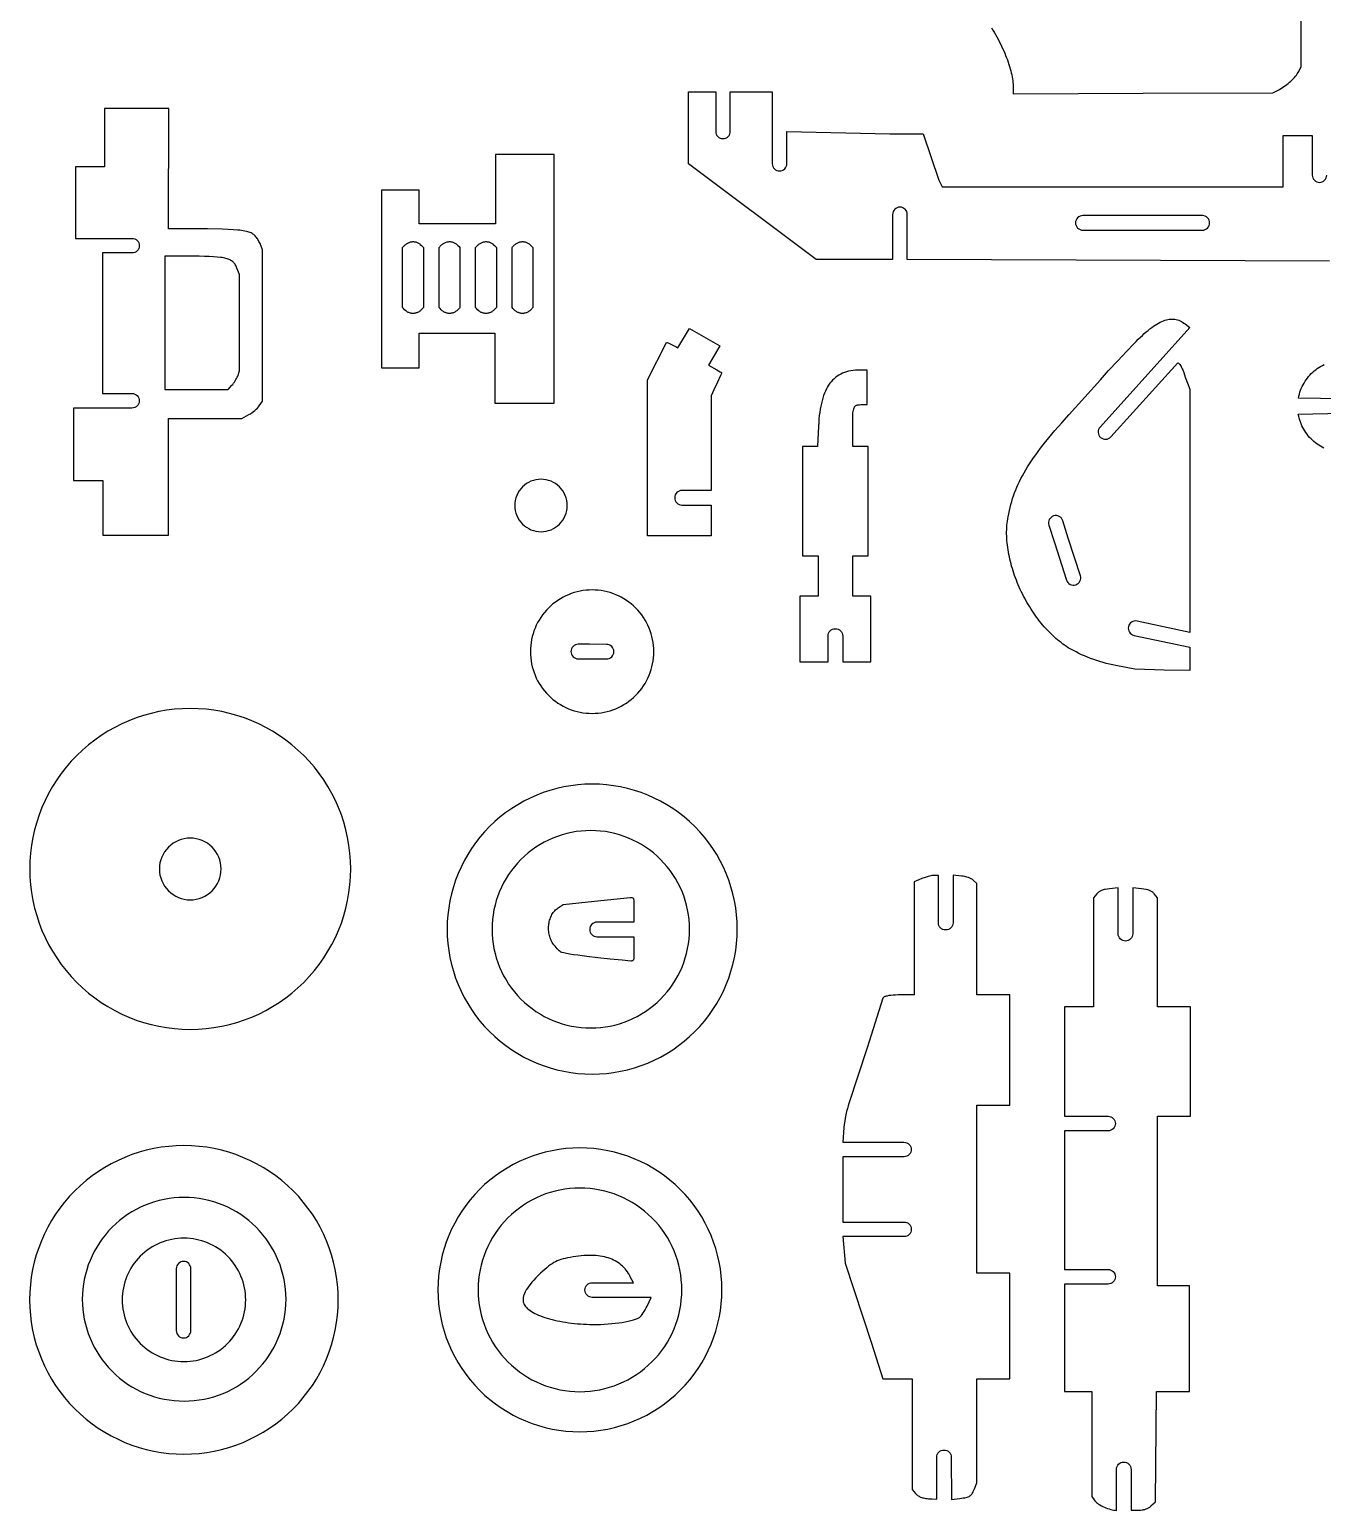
# Model space of a CAD drawing. Extents: x 28 to 1041, y 757 to 2190.
# Drawn here: x 28 to 516, y 771 to 1329 of the extents above; entities that cross this region are included whole.
import ezdxf

# ---------------------------------------------------------------- set-up
doc = ezdxf.new("R2010")
doc.units = 0
doc.header["$MEASUREMENT"] = 0
doc.layers.add('LAYER_1', color=18, linetype='CONTINUOUS')

msp = doc.modelspace()

# ---------------------------------------------------------------- linework, layer by layer
at = {"layer": 'LAYER_1'}
for points in [[(390.93, 1329.95), (391.45, 1329.12), (391.96, 1328.28), (392.45, 1327.42), (392.93, 1326.56), (393.4, 1325.7), (393.85, 1324.82), (394.29, 1323.95), (394.72, 1323.07), (395.13, 1322.19), (395.52, 1321.31), (395.9, 1320.44), (396.26, 1319.57), (396.6, 1318.7), (396.92, 1317.85), (397.22, 1317), (397.5, 1316.16), (397.76, 1315.33), (398, 1314.52), (398.21, 1313.73), (398.4, 1312.94), (398.57, 1312.18), (398.72, 1311.44), (398.84, 1310.72), (398.93, 1310.02), (399, 1309.35), (399.04, 1308.7), (399.06, 1308.08), (399.06, 1305.09), (448.08, 1305.28), (497.1, 1305.47), (499.51, 1306.75), (500.08, 1307.07), (500.65, 1307.41), (501.21, 1307.78), (501.77, 1308.17), (502.31, 1308.57), (502.84, 1308.99), (503.35, 1309.42), (503.84, 1309.86), (504.31, 1310.31), (504.75, 1310.77), (505.17, 1311.23), (505.56, 1311.69), (505.92, 1312.15), (506.25, 1312.61), (506.54, 1313.07), (506.79, 1313.52), (507.76, 1315.38), (507.76, 1386.13)], [(523.28, 1190.03), (506.7, 1190.26), (506.86, 1191.02), (507.05, 1191.77), (507.26, 1192.5), (507.51, 1193.22), (507.79, 1193.93), (508.1, 1194.62), (508.44, 1195.29), (508.8, 1195.95), (509.2, 1196.59), (509.61, 1197.21), (510.06, 1197.81), (510.53, 1198.39), (511.02, 1198.95), (511.53, 1199.49), (512.07, 1200), (512.63, 1200.5), (513.21, 1200.96), (513.81, 1201.41), (514.43, 1201.83), (515.07, 1202.22), (515.72, 1202.59), (516.4, 1202.93)]]:
    msp.add_lwpolyline(points, dxfattribs=at)
for points in [[(518.43, 1241.94), (359.15, 1242.52), (359.15, 1259.56, 0.414214), (356.4, 1262.32, 0.414214), (353.65, 1259.56), (353.65, 1242.52), (324.86, 1242.52), (276.66, 1278.64), (276.59, 1305.81), (286.91, 1305.81), (286.91, 1290.91, 0.414214), (289.67, 1288.16, 0.414214), (292.42, 1290.91), (292.42, 1305.81), (308.23, 1305.81), (308.23, 1278.72, 0.414214), (310.98, 1275.97, 0.414214), (313.74, 1278.72), (313.74, 1290.84), (352.62, 1290.04), (365.13, 1289.99), (371.03, 1272.44), (372.27, 1270.04), (500.88, 1270.04), (500.88, 1289.3), (511.89, 1289.3), (511.89, 1274.4, 0.414214), (514.64, 1271.65, 0.414214), (517.39, 1274.4)], [(516.33, 1171.4), (515.66, 1171.74), (515, 1172.12), (514.35, 1172.52), (513.73, 1172.94), (513.13, 1173.39), (512.54, 1173.87), (511.98, 1174.37), (511.44, 1174.9), (510.93, 1175.45), (510.43, 1176.01), (509.97, 1176.61), (509.52, 1177.22), (509.11, 1177.85), (508.72, 1178.5), (508.36, 1179.16), (508.02, 1179.85), (507.72, 1180.55), (507.44, 1181.26), (507.2, 1181.99), (506.99, 1182.74), (506.81, 1183.49), (506.66, 1184.26), (523.28, 1184.52, 0.414214)]]:
    msp.add_lwpolyline(points, format="xyb", dxfattribs=at)
for points in [[(44.74, 1186.49), (44.74, 1159.14), (55.75, 1159.14), (55.75, 1138.5), (80.51, 1138.5), (80.51, 1182.54), (108.19, 1182.54), (110.87, 1184.04), (111.43, 1184.38), (112.01, 1184.77), (112.57, 1185.18), (113.11, 1185.62), (113.62, 1186.07), (114.07, 1186.51), (114.45, 1186.93), (114.75, 1187.31), (115.95, 1189.07), (115.95, 1246.18), (115.1, 1248.54), (114.64, 1249.41), (114.19, 1250.18), (113.96, 1250.53), (113.73, 1250.86), (113.49, 1251.16), (113.23, 1251.45), (112.97, 1251.71), (112.68, 1251.95), (112.37, 1252.17), (112.04, 1252.38), (111.68, 1252.57), (111.28, 1252.74), (110.86, 1252.9), (110.39, 1253.04), (109.89, 1253.18), (109.34, 1253.29), (108.74, 1253.4), (108.09, 1253.5), (107.39, 1253.58), (106.63, 1253.66), (104.94, 1253.79), (102.97, 1253.9), (100.72, 1254), (95.23, 1254.16), (80.46, 1254.16), (80.67, 1299.58), (56.43, 1299.58), (56.43, 1277.48), (45.43, 1277.48), (45.43, 1250.53), (66.74, 1250.53, -0.414214), (69.5, 1247.78, -0.414214), (66.74, 1245.02), (55.66, 1245.02), (55.66, 1191.99), (66.74, 1191.99, -0.414214), (69.5, 1189.24, -0.414214), (66.74, 1186.49)], [(425.37, 1259.13, 0.414214), (422.62, 1256.38, 0.414214), (425.37, 1253.63), (470.46, 1253.63, 0.414214), (473.21, 1256.38, 0.414214), (470.46, 1259.13)], [(465.68, 1216.94), (431.87, 1179.3, 0.414214), (432.09, 1175.42, 0.414214), (435.97, 1175.64), (461.24, 1203.6), (461.48, 1203.42), (461.72, 1203.19), (461.96, 1202.9), (462.19, 1202.57), (462.41, 1202.2), (462.63, 1201.79), (462.84, 1201.36), (463.04, 1200.91), (463.42, 1199.98), (463.75, 1199.07), (464.03, 1198.21), (464.24, 1197.48), (465.69, 1193.59), (465.69, 1101.87), (445.86, 1106.11, 0.414214), (442.59, 1104.01, 0.414214), (444.68, 1100.73), (465.69, 1096.26), (465.69, 1087.5), (456.06, 1087.58), (445.05, 1087.96), (437.84, 1089.36), (436.64, 1089.6), (435.44, 1089.87), (434.24, 1090.17), (433.04, 1090.5), (431.84, 1090.85), (430.65, 1091.23), (429.47, 1091.63), (428.31, 1092.05), (427.16, 1092.5), (426.03, 1092.96), (424.93, 1093.44), (423.85, 1093.94), (422.81, 1094.46), (421.8, 1094.99), (420.84, 1095.53), (419.91, 1096.08), (419.21, 1096.53), (418.52, 1096.99), (417.84, 1097.47), (417.16, 1097.98), (416.49, 1098.5), (415.83, 1099.04), (415.17, 1099.6), (414.52, 1100.18), (413.88, 1100.78), (413.25, 1101.39), (412.62, 1102.02), (412, 1102.66), (411.4, 1103.32), (410.8, 1104), (410.21, 1104.69), (409.62, 1105.39), (409.05, 1106.1), (408.49, 1106.83), (407.94, 1107.57), (407.4, 1108.33), (406.87, 1109.09), (406.35, 1109.86), (405.84, 1110.65), (405.34, 1111.44), (404.85, 1112.25), (404.37, 1113.06), (403.91, 1113.88), (403.46, 1114.71), (403.02, 1115.54), (402.59, 1116.39), (402.18, 1117.24), (401.78, 1118.09), (401.39, 1118.95), (401.02, 1119.81), (400.65, 1120.68), (400.31, 1121.55), (399.97, 1122.43), (399.66, 1123.31), (399.35, 1124.19), (399.06, 1125.07), (398.79, 1125.95), (398.53, 1126.84), (398.29, 1127.72), (398.06, 1128.6), (397.85, 1129.49), (397.66, 1130.37), (397.48, 1131.25), (397.32, 1132.13), (397.17, 1133), (397.04, 1133.87), (396.93, 1134.74), (396.84, 1135.6), (396.77, 1136.46), (396.71, 1137.31), (396.67, 1138.16), (396.65, 1139), (396.65, 1139.83), (396.67, 1140.66), (396.71, 1141.48), (396.76, 1142.28), (396.84, 1143.09), (396.94, 1143.88), (397.05, 1144.66), (397.19, 1145.43), (397.43, 1146.63), (397.69, 1147.81), (397.97, 1148.97), (398.26, 1150.11), (398.58, 1151.23), (398.91, 1152.34), (399.28, 1153.44), (399.66, 1154.52), (400.07, 1155.6), (400.52, 1156.68), (400.98, 1157.75), (401.49, 1158.82), (402.02, 1159.9), (402.58, 1160.98), (403.19, 1162.07), (403.82, 1163.17), (404.5, 1164.28), (405.22, 1165.41), (405.97, 1166.55), (406.77, 1167.72), (407.61, 1168.9), (408.5, 1170.11), (409.44, 1171.35), (410.42, 1172.62), (411.45, 1173.92), (412.54, 1175.26), (413.67, 1176.63), (414.87, 1178.04), (417.41, 1180.99), (420.2, 1184.13), (431.98, 1197.2), (435.11, 1200.63), (438.55, 1204.34), (441.88, 1207.89), (444.68, 1210.84), (445.49, 1211.67), (446.29, 1212.47), (447.07, 1213.22), (447.83, 1213.94), (448.57, 1214.61), (449.3, 1215.24), (450, 1215.83), (450.7, 1216.39), (451.38, 1216.9), (452.04, 1217.37), (452.69, 1217.81), (453.33, 1218.21), (453.95, 1218.56), (454.56, 1218.88), (455.16, 1219.16), (455.75, 1219.41), (456.32, 1219.61), (456.89, 1219.78), (457.44, 1219.91), (457.99, 1220), (458.52, 1220.05), (459.05, 1220.07), (459.57, 1220.05), (460.08, 1219.99), (460.59, 1219.9), (461.09, 1219.77), (461.58, 1219.61), (462.06, 1219.41), (462.55, 1219.17), (463.02, 1218.9), (463.5, 1218.59), (463.96, 1218.25)], [(277.05, 1216.57), (288.43, 1210.01), (284.23, 1202.73), (287.3, 1200.98), (288.58, 1200.23), (289.15, 1199.89), (289.13, 1199.8), (289.05, 1199.57), (288.72, 1198.78), (287.59, 1196.29), (286.23, 1193.42), (285.14, 1191.17), (285.14, 1155.4), (274.18, 1155.4, 0.414214), (271.43, 1152.65, 0.414214), (274.18, 1149.9), (285.14, 1149.9), (285.14, 1138.34), (272.84, 1138.34), (261.22, 1138.34), (261.22, 1197.16), (268.38, 1211.23), (268.45, 1211.24), (268.57, 1211.22), (268.97, 1211.07), (269.53, 1210.82), (270.18, 1210.5), (271.55, 1209.8), (272.6, 1209.22)], [(329.29, 1090.77), (329.29, 1100.48, -0.414214), (332.04, 1103.23, -0.414214), (334.8, 1100.48), (334.8, 1090.78), (345.45, 1090.78), (345.45, 1115.54), (338.57, 1115.54), (338.57, 1130.68), (344.42, 1130.68), (344.42, 1171.96), (338.57, 1171.96), (338.59, 1184.69), (339, 1186.24), (339.14, 1186.65), (339.22, 1186.83), (339.31, 1186.99), (339.41, 1187.14), (339.53, 1187.26), (339.66, 1187.37), (339.81, 1187.47), (339.97, 1187.55), (340.16, 1187.62), (340.36, 1187.67), (340.59, 1187.71), (341.12, 1187.77), (341.75, 1187.79), (344.07, 1187.79), (344.07, 1200.86), (341.49, 1200.85), (340.54, 1200.83), (339.61, 1200.78), (338.72, 1200.68), (337.86, 1200.55), (337.04, 1200.38), (336.24, 1200.17), (335.48, 1199.92), (334.75, 1199.63), (334.05, 1199.3), (333.38, 1198.93), (332.73, 1198.52), (332.12, 1198.07), (331.54, 1197.58), (330.99, 1197.04), (330.47, 1196.46), (329.97, 1195.84), (329.51, 1195.18), (329.07, 1194.47), (328.66, 1193.72), (328.27, 1192.92), (327.91, 1192.08), (327.58, 1191.19), (327.28, 1190.25), (327, 1189.27), (326.75, 1188.24), (326.52, 1187.17), (326.32, 1186.05), (326.15, 1184.88), (325.99, 1183.66), (325.86, 1182.39), (325.76, 1181.07), (325.68, 1179.7), (325.29, 1171.96), (319.65, 1171.96), (319.65, 1130.68), (325.5, 1130.68), (325.5, 1115.54), (318.62, 1115.54), (318.62, 1090.78)], [(221.02, 1159.64, 0.414214), (211.13, 1149.74, 0.414214), (221.02, 1139.85, 0.414214), (230.92, 1149.74, 0.414214)], [(419.9, 1137.43), (417.81, 1144.01, 0.414214), (414.35, 1145.79, 0.414214), (412.57, 1142.32), (414.66, 1135.75), (419.21, 1121.56, 0.414214), (422.68, 1119.79, 0.414214), (424.45, 1123.25)], [(240.29, 1117.86, 0.414214), (217.01, 1094.57, 0.414214), (240.29, 1071.29, 0.414214), (263.58, 1094.57, 0.414214)], [(239.85, 1091.88), (245.73, 1091.84, 0.414214), (248.48, 1094.59, 0.414214), (245.73, 1097.34), (239.35, 1097.38), (235.03, 1097.38, 0.414214), (232.28, 1094.63, 0.414214), (235.03, 1091.87)], [(88.72, 1073.12, 0.414214), (28.18, 1012.59, 0.414214), (88.72, 952.05, 0.414214), (149.25, 1012.59, 0.414214)], [(240.32, 1044.61, 0.414214), (185.61, 989.89, 0.414214), (240.32, 935.18, 0.414214), (295.04, 989.89, 0.414214)], [(88.72, 1024.23, 0.414214), (77.08, 1012.59, 0.414214), (88.72, 1000.94, 0.414214), (100.36, 1012.59, 0.414214)], [(239.79, 1027.08, 0.414214), (202.54, 989.83, 0.414214), (239.79, 952.58, 0.414214), (277.04, 989.83, 0.414214)], [(370.91, 1010.1), (368.82, 1010.1), (368.46, 1010.07), (368.03, 1010), (367.54, 1009.88), (367.01, 1009.73), (365.86, 1009.36), (364.68, 1008.93), (363.58, 1008.5), (362.66, 1008.11), (362.02, 1007.82), (361.76, 1007.69), (361.77, 965.03), (360.3, 965.07), (358.55, 965.09), (356.66, 965.08), (355.7, 965.05), (354.76, 965.01), (353.85, 964.96), (353, 964.88), (352.22, 964.78), (351.53, 964.65), (351.22, 964.57), (350.94, 964.49), (350.69, 964.4), (350.47, 964.31), (350.29, 964.2), (350.15, 964.09), (350.05, 963.97), (349.99, 963.83), (344.04, 945.08), (337.15, 924.1), (336.86, 923.23), (336.57, 922.21), (336.29, 921.07), (336.03, 919.86), (335.79, 918.61), (335.58, 917.36), (335.41, 916.14), (335.28, 915), (334.87, 909.48), (357.92, 909.48, -0.414214), (360.67, 906.73, -0.414214), (357.92, 903.98), (334.86, 903.98), (334.86, 879.37), (357.92, 879.37, -0.414214), (360.67, 876.62, -0.414214), (357.92, 873.87), (334.83, 873.87), (335.7, 863.9), (345.68, 833.62), (350, 820.23), (361.01, 820.21), (361.01, 778.38), (362.28, 776.97), (362.53, 776.72), (362.78, 776.48), (363.04, 776.26), (363.31, 776.07), (363.59, 775.89), (363.89, 775.73), (364.21, 775.59), (364.55, 775.46), (364.92, 775.35), (365.31, 775.25), (365.73, 775.16), (366.19, 775.09), (366.68, 775.03), (367.21, 774.97), (368.4, 774.89), (370.28, 774.8), (370.27, 790.57, -0.414214), (373.02, 793.32, -0.414214), (375.78, 790.57), (375.79, 774.61), (378.95, 775.04), (380.28, 775.24), (380.83, 775.34), (381.32, 775.44), (381.75, 775.55), (382.13, 775.68), (382.46, 775.83), (382.76, 775.99), (383.02, 776.19), (383.25, 776.41), (383.47, 776.67), (383.67, 776.97), (383.86, 777.31), (384.06, 777.71), (384.47, 778.65), (385.43, 780.95), (385.43, 820.21), (397.81, 820.21), (397.81, 860.11), (385.43, 860.11), (385.43, 923.41), (397.81, 923.41), (397.82, 965.03), (385.41, 965.03), (385.41, 1007.15), (384.07, 1008.36), (383.92, 1008.49), (383.74, 1008.61), (383.31, 1008.86), (382.79, 1009.1), (382.21, 1009.32), (381.58, 1009.52), (380.93, 1009.69), (380.26, 1009.83), (379.61, 1009.92), (376.41, 1010.23), (376.41, 992.32, -0.414214), (373.66, 989.56, -0.414214), (370.91, 992.32)], [(254.86, 977.83), (251.58, 978.14), (247.12, 978.58), (242.39, 979.07), (238.28, 979.53), (236.53, 979.76), (234.86, 980), (233.29, 980.24), (231.87, 980.48), (230.64, 980.7), (229.64, 980.91), (228.91, 981.1), (228.66, 981.18), (228.49, 981.25), (228.21, 981.44), (227.88, 981.71), (227.51, 982.06), (227.11, 982.47), (226.71, 982.92), (226.3, 983.42), (225.9, 983.93), (225.53, 984.46), (225.27, 984.87), (225.03, 985.29), (224.81, 985.72), (224.62, 986.17), (224.45, 986.62), (224.3, 987.08), (224.17, 987.54), (224.06, 988.02), (223.98, 988.49), (223.91, 988.97), (223.87, 989.45), (223.85, 989.93), (223.85, 990.42), (223.87, 990.9), (223.91, 991.37), (223.97, 991.85), (224.05, 992.32), (224.15, 992.78), (224.27, 993.24), (224.41, 993.68), (224.57, 994.12), (224.75, 994.55), (224.94, 994.96), (225.16, 995.36), (225.39, 995.75), (225.65, 996.12), (225.92, 996.48), (226.21, 996.81), (226.52, 997.13), (226.84, 997.43), (227.19, 997.7), (227.55, 997.96), (229.42, 999.19), (241.23, 1000.49), (254.62, 1001.81), (255.12, 1001.8), (255.32, 1001.77), (255.5, 1001.72), (255.64, 1001.64), (255.77, 1001.53), (255.87, 1001.38), (255.94, 1001.18), (256, 1000.93), (256.04, 1000.62), (256.06, 1000.25), (256.07, 999.82), (256.05, 998.71), (255.99, 997.26), (255.99, 992.52), (242.13, 992.52, 0.414214), (239.37, 989.76, 0.414214), (242.13, 987.01), (255.99, 987.01), (255.99, 978.65), (255.96, 978.44), (255.9, 978.28), (255.8, 978.16), (255.65, 978.04), (255.48, 977.95), (255.29, 977.89), (255.08, 977.84)], [(438.71, 1005.42), (435.5, 1005.11), (434.59, 1005), (433.79, 1004.87), (433.43, 1004.79), (433.09, 1004.7), (432.78, 1004.6), (432.48, 1004.5), (432.2, 1004.38), (431.95, 1004.25), (431.7, 1004.11), (431.48, 1003.96), (431.27, 1003.8), (431.07, 1003.62), (430.88, 1003.43), (430.71, 1003.23), (429.46, 1001.69), (429.39, 960.56), (418.45, 960.56), (418.45, 919.28), (434.88, 919.28, -0.414214), (437.64, 916.53, -0.414214), (434.88, 913.77), (418.45, 913.77), (418.45, 861.46), (434.88, 861.46, -0.414214), (437.64, 858.7, -0.414214), (434.88, 855.95), (418.45, 855.95), (418.45, 815.39), (428.77, 815.39), (428.77, 775.79), (429.89, 774.19), (430.02, 774.03), (430.16, 773.87), (430.49, 773.55), (430.89, 773.23), (431.34, 772.92), (431.83, 772.62), (432.36, 772.32), (432.93, 772.04), (433.51, 771.78), (434.11, 771.54), (434.72, 771.31), (435.33, 771.11), (435.92, 770.94), (436.5, 770.8), (437.06, 770.68), (437.58, 770.6), (438.06, 770.56), (438.06, 786.03, -0.414214), (440.81, 788.78, -0.414214), (443.56, 786.03), (443.56, 770.67), (446.28, 770.67), (447.07, 770.69), (447.78, 770.76), (448.11, 770.81), (448.43, 770.87), (448.74, 770.94), (449.03, 771.03), (449.32, 771.13), (449.59, 771.24), (449.85, 771.37), (450.11, 771.51), (450.36, 771.66), (450.6, 771.83), (450.84, 772.02), (451.07, 772.22), (452.81, 773.77), (453.14, 815.39), (465.58, 815.39), (465.58, 855.3), (453.54, 855.3), (453.54, 919.28), (465.93, 919.28), (465.93, 960.56), (453.54, 960.56), (453.54, 1001.69), (452.29, 1003.23), (452.12, 1003.43), (451.93, 1003.62), (451.74, 1003.8), (451.53, 1003.96), (451.3, 1004.11), (451.06, 1004.25), (450.8, 1004.38), (450.52, 1004.5), (450.23, 1004.6), (449.91, 1004.7), (449.21, 1004.87), (448.41, 1005), (447.5, 1005.11), (444.22, 1005.43), (444.22, 988.15, -0.414214), (441.46, 985.4, -0.414214), (438.71, 988.15)], [(86.34, 908.2, 0.414214), (28.14, 850, 0.414214), (86.34, 791.79, 0.414214), (144.55, 850, 0.414214)], [(235.7, 907.32, 0.414214), (182.15, 853.77, 0.414214), (235.7, 800.22, 0.414214), (289.25, 853.77, 0.414214)], [(86.42, 888.62, 0.414214), (48.01, 850.2, 0.414214), (86.42, 811.79, 0.414214), (124.84, 850.2, 0.414214)], [(235.7, 892.19, 0.414214), (197.28, 853.77, 0.414214), (235.7, 815.35, 0.414214), (274.12, 853.77, 0.414214)], [(86.34, 873.28, 0.414214), (63.06, 850, 0.414214), (86.34, 826.71, 0.414214), (109.63, 850, 0.414214)], [(255.84, 856.45), (254.69, 858.73), (254.34, 859.38), (253.98, 860), (253.59, 860.59), (253.17, 861.15), (252.74, 861.69), (252.28, 862.2), (251.79, 862.68), (251.29, 863.14), (250.76, 863.57), (250.2, 863.97), (249.63, 864.34), (249.03, 864.69), (248.4, 865.01), (247.76, 865.31), (247.09, 865.57), (246.39, 865.82), (245.67, 866.03), (244.93, 866.22), (244.16, 866.38), (243.37, 866.51), (242.56, 866.62), (241.72, 866.7), (240.86, 866.75), (239.98, 866.77), (239.07, 866.77), (238.14, 866.75), (237.18, 866.69), (236.2, 866.61), (235.2, 866.5), (234.17, 866.37), (233.11, 866.21), (232.04, 866.02), (231.06, 865.83), (230.16, 865.64), (229.33, 865.43), (228.55, 865.21), (227.83, 864.97), (227.13, 864.69), (226.47, 864.39), (225.81, 864.04), (225.17, 863.65), (224.52, 863.2), (223.86, 862.7), (223.17, 862.14), (222.44, 861.51), (221.68, 860.8), (220.85, 860.02), (219.97, 859.14), (219.11, 858.27), (218.32, 857.43), (217.6, 856.63), (216.95, 855.85), (216.38, 855.11), (215.87, 854.4), (215.44, 853.72), (215.07, 853.06), (214.77, 852.43), (214.53, 851.82), (214.44, 851.53), (214.37, 851.24), (214.31, 850.96), (214.26, 850.68), (214.24, 850.41), (214.23, 850.14), (214.23, 849.88), (214.25, 849.62), (214.29, 849.36), (214.34, 849.11), (214.41, 848.87), (214.49, 848.62), (214.68, 848.22), (214.91, 847.83), (215.21, 847.44), (215.56, 847.05), (215.96, 846.67), (216.41, 846.3), (216.91, 845.94), (217.46, 845.59), (218.05, 845.24), (218.69, 844.9), (219.37, 844.57), (220.09, 844.25), (220.85, 843.95), (221.65, 843.65), (222.49, 843.36), (223.36, 843.09), (224.26, 842.83), (225.19, 842.58), (226.16, 842.34), (227.15, 842.12), (228.17, 841.91), (229.21, 841.72), (230.28, 841.54), (231.37, 841.38), (232.48, 841.23), (233.6, 841.1), (234.75, 840.99), (235.91, 840.9), (237.08, 840.82), (238.27, 840.76), (239.46, 840.72), (240.67, 840.71), (242.06, 840.71), (243.47, 840.75), (244.88, 840.81), (246.29, 840.91), (247.67, 841.02), (249.03, 841.17), (250.34, 841.33), (251.59, 841.51), (252.79, 841.72), (253.9, 841.93), (254.93, 842.17), (255.86, 842.41), (256.67, 842.67), (257.37, 842.94), (257.67, 843.07), (257.93, 843.21), (258.16, 843.35), (258.34, 843.49), (258.58, 843.72), (258.87, 844.07), (259.19, 844.52), (259.55, 845.05), (259.92, 845.64), (260.3, 846.28), (260.67, 846.95), (261.03, 847.64), (262.58, 850.94), (240.34, 850.94, -0.414214), (237.59, 853.7, -0.414214), (240.34, 856.45)], [(83.45, 846.84), (83.45, 838.39, 0.414214), (86.2, 835.64, 0.414214), (88.95, 838.39), (88.96, 846.84), (88.96, 861.74, 0.414214), (86.2, 864.49, 0.414214), (83.45, 861.74)]]:
    msp.add_lwpolyline(points, format="xyb", close=True, dxfattribs=at)
for points in [[(225.98, 1188.32), (226.03, 1188.32), (226.03, 1282.23), (203.91, 1282.23), (203.91, 1256.08), (175.01, 1256.08), (175.01, 1268.72), (160.91, 1268.72), (160.91, 1201.73), (175.01, 1201.73), (175.01, 1214.8), (203.56, 1214.81), (203.56, 1188.32)], [(168.81, 1247.06), (169.04, 1247.34), (169.27, 1247.6), (169.5, 1247.84), (169.74, 1248.06), (169.99, 1248.26), (170.23, 1248.45), (170.49, 1248.62), (170.74, 1248.77), (171, 1248.9), (171.27, 1249.01), (171.54, 1249.1), (171.81, 1249.18), (172.09, 1249.24), (172.37, 1249.28), (172.66, 1249.3), (172.95, 1249.3), (173.22, 1249.28), (173.49, 1249.24), (173.76, 1249.18), (174.02, 1249.1), (174.28, 1249), (174.54, 1248.89), (174.79, 1248.75), (175.03, 1248.61), (175.27, 1248.45), (175.5, 1248.27), (175.94, 1247.9), (176.33, 1247.49), (176.68, 1247.06), (176.68, 1224.44), (176.46, 1224.16), (176.23, 1223.9), (175.99, 1223.66), (175.75, 1223.44), (175.51, 1223.23), (175.26, 1223.05), (175.01, 1222.88), (174.76, 1222.73), (174.49, 1222.6), (174.23, 1222.49), (173.96, 1222.39), (173.69, 1222.32), (173.41, 1222.26), (173.12, 1222.22), (172.84, 1222.2), (172.55, 1222.2), (172.28, 1222.21), (172.01, 1222.25), (171.74, 1222.31), (171.47, 1222.4), (171.21, 1222.5), (170.96, 1222.61), (170.71, 1222.74), (170.46, 1222.89), (170.22, 1223.05), (169.99, 1223.22), (169.56, 1223.6), (169.17, 1224.01), (168.82, 1224.44)], [(182.57, 1247.06), (182.8, 1247.34), (183.03, 1247.6), (183.26, 1247.84), (183.5, 1248.06), (183.75, 1248.26), (183.99, 1248.45), (184.25, 1248.62), (184.5, 1248.77), (184.76, 1248.9), (185.03, 1249.01), (185.3, 1249.1), (185.57, 1249.18), (185.85, 1249.24), (186.13, 1249.28), (186.42, 1249.3), (186.71, 1249.3), (186.98, 1249.28), (187.25, 1249.24), (187.52, 1249.18), (187.78, 1249.1), (188.04, 1249), (188.3, 1248.89), (188.55, 1248.75), (188.79, 1248.61), (189.03, 1248.45), (189.26, 1248.27), (189.7, 1247.9), (190.09, 1247.49), (190.44, 1247.06), (190.44, 1224.44), (190.22, 1224.16), (189.99, 1223.9), (189.75, 1223.66), (189.51, 1223.44), (189.27, 1223.23), (189.02, 1223.05), (188.77, 1222.88), (188.52, 1222.73), (188.25, 1222.6), (187.99, 1222.49), (187.72, 1222.39), (187.45, 1222.32), (187.17, 1222.26), (186.88, 1222.22), (186.6, 1222.2), (186.31, 1222.2), (186.04, 1222.21), (185.77, 1222.25), (185.5, 1222.31), (185.23, 1222.4), (184.97, 1222.5), (184.72, 1222.61), (184.47, 1222.74), (184.22, 1222.89), (183.98, 1223.05), (183.75, 1223.22), (183.32, 1223.6), (182.93, 1224.01), (182.58, 1224.44)], [(196.33, 1247.06), (196.56, 1247.34), (196.79, 1247.6), (197.02, 1247.84), (197.26, 1248.06), (197.51, 1248.26), (197.75, 1248.45), (198.01, 1248.62), (198.26, 1248.77), (198.52, 1248.9), (198.79, 1249.01), (199.06, 1249.1), (199.33, 1249.18), (199.61, 1249.24), (199.89, 1249.28), (200.18, 1249.3), (200.47, 1249.3), (200.74, 1249.28), (201.01, 1249.24), (201.28, 1249.18), (201.54, 1249.1), (201.8, 1249), (202.06, 1248.89), (202.31, 1248.75), (202.55, 1248.61), (202.79, 1248.45), (203.02, 1248.27), (203.46, 1247.9), (203.85, 1247.49), (204.2, 1247.06), (204.2, 1224.44), (203.98, 1224.16), (203.75, 1223.9), (203.51, 1223.66), (203.28, 1223.44), (203.03, 1223.23), (202.78, 1223.05), (202.53, 1222.88), (202.28, 1222.73), (202.01, 1222.6), (201.75, 1222.49), (201.48, 1222.39), (201.21, 1222.32), (200.93, 1222.26), (200.64, 1222.22), (200.36, 1222.2), (200.07, 1222.2), (199.8, 1222.21), (199.53, 1222.25), (199.26, 1222.31), (198.99, 1222.4), (198.73, 1222.5), (198.48, 1222.61), (198.23, 1222.74), (197.98, 1222.89), (197.74, 1223.05), (197.51, 1223.22), (197.08, 1223.6), (196.69, 1224.01), (196.34, 1224.44)], [(210.09, 1247.06), (210.32, 1247.34), (210.55, 1247.6), (210.78, 1247.84), (211.02, 1248.06), (211.27, 1248.26), (211.51, 1248.45), (211.77, 1248.62), (212.02, 1248.77), (212.28, 1248.9), (212.55, 1249.01), (212.82, 1249.1), (213.09, 1249.18), (213.37, 1249.24), (213.65, 1249.28), (213.94, 1249.3), (214.23, 1249.3), (214.5, 1249.28), (214.77, 1249.24), (215.04, 1249.18), (215.3, 1249.1), (215.56, 1249), (215.82, 1248.89), (216.07, 1248.75), (216.31, 1248.61), (216.55, 1248.45), (216.78, 1248.27), (217.22, 1247.9), (217.61, 1247.49), (217.96, 1247.06), (217.96, 1224.44), (217.74, 1224.16), (217.51, 1223.9), (217.27, 1223.66), (217.04, 1223.44), (216.79, 1223.23), (216.54, 1223.05), (216.29, 1222.88), (216.04, 1222.73), (215.77, 1222.6), (215.51, 1222.49), (215.24, 1222.39), (214.97, 1222.32), (214.69, 1222.26), (214.4, 1222.22), (214.12, 1222.2), (213.83, 1222.2), (213.56, 1222.21), (213.29, 1222.25), (213.02, 1222.31), (212.75, 1222.4), (212.49, 1222.5), (212.24, 1222.61), (211.99, 1222.74), (211.74, 1222.89), (211.5, 1223.05), (211.27, 1223.22), (210.84, 1223.6), (210.45, 1224.01), (210.1, 1224.44)], [(91.06, 1193.54), (102.98, 1193.54), (104.43, 1195.09), (104.73, 1195.44), (105.05, 1195.85), (105.36, 1196.29), (105.67, 1196.75), (105.95, 1197.23), (106.21, 1197.7), (106.43, 1198.16), (106.61, 1198.58), (107.35, 1200.51), (107.35, 1236.93), (106.34, 1239.34), (106.03, 1240.02), (105.86, 1240.33), (105.69, 1240.62), (105.5, 1240.89), (105.3, 1241.15), (105.09, 1241.4), (104.85, 1241.63), (104.6, 1241.84), (104.33, 1242.04), (104.04, 1242.23), (103.72, 1242.4), (103.38, 1242.56), (103.01, 1242.71), (102.61, 1242.85), (102.18, 1242.97), (101.72, 1243.09), (101.23, 1243.19), (100.7, 1243.28), (100.13, 1243.36), (98.88, 1243.5), (97.46, 1243.61), (95.86, 1243.68), (94.06, 1243.73), (92.06, 1243.76), (89.82, 1243.77), (79.14, 1243.77), (79.14, 1193.54)]]:
    msp.add_lwpolyline(points, close=True, dxfattribs=at)

doc.saveas('drawing.dxf')
